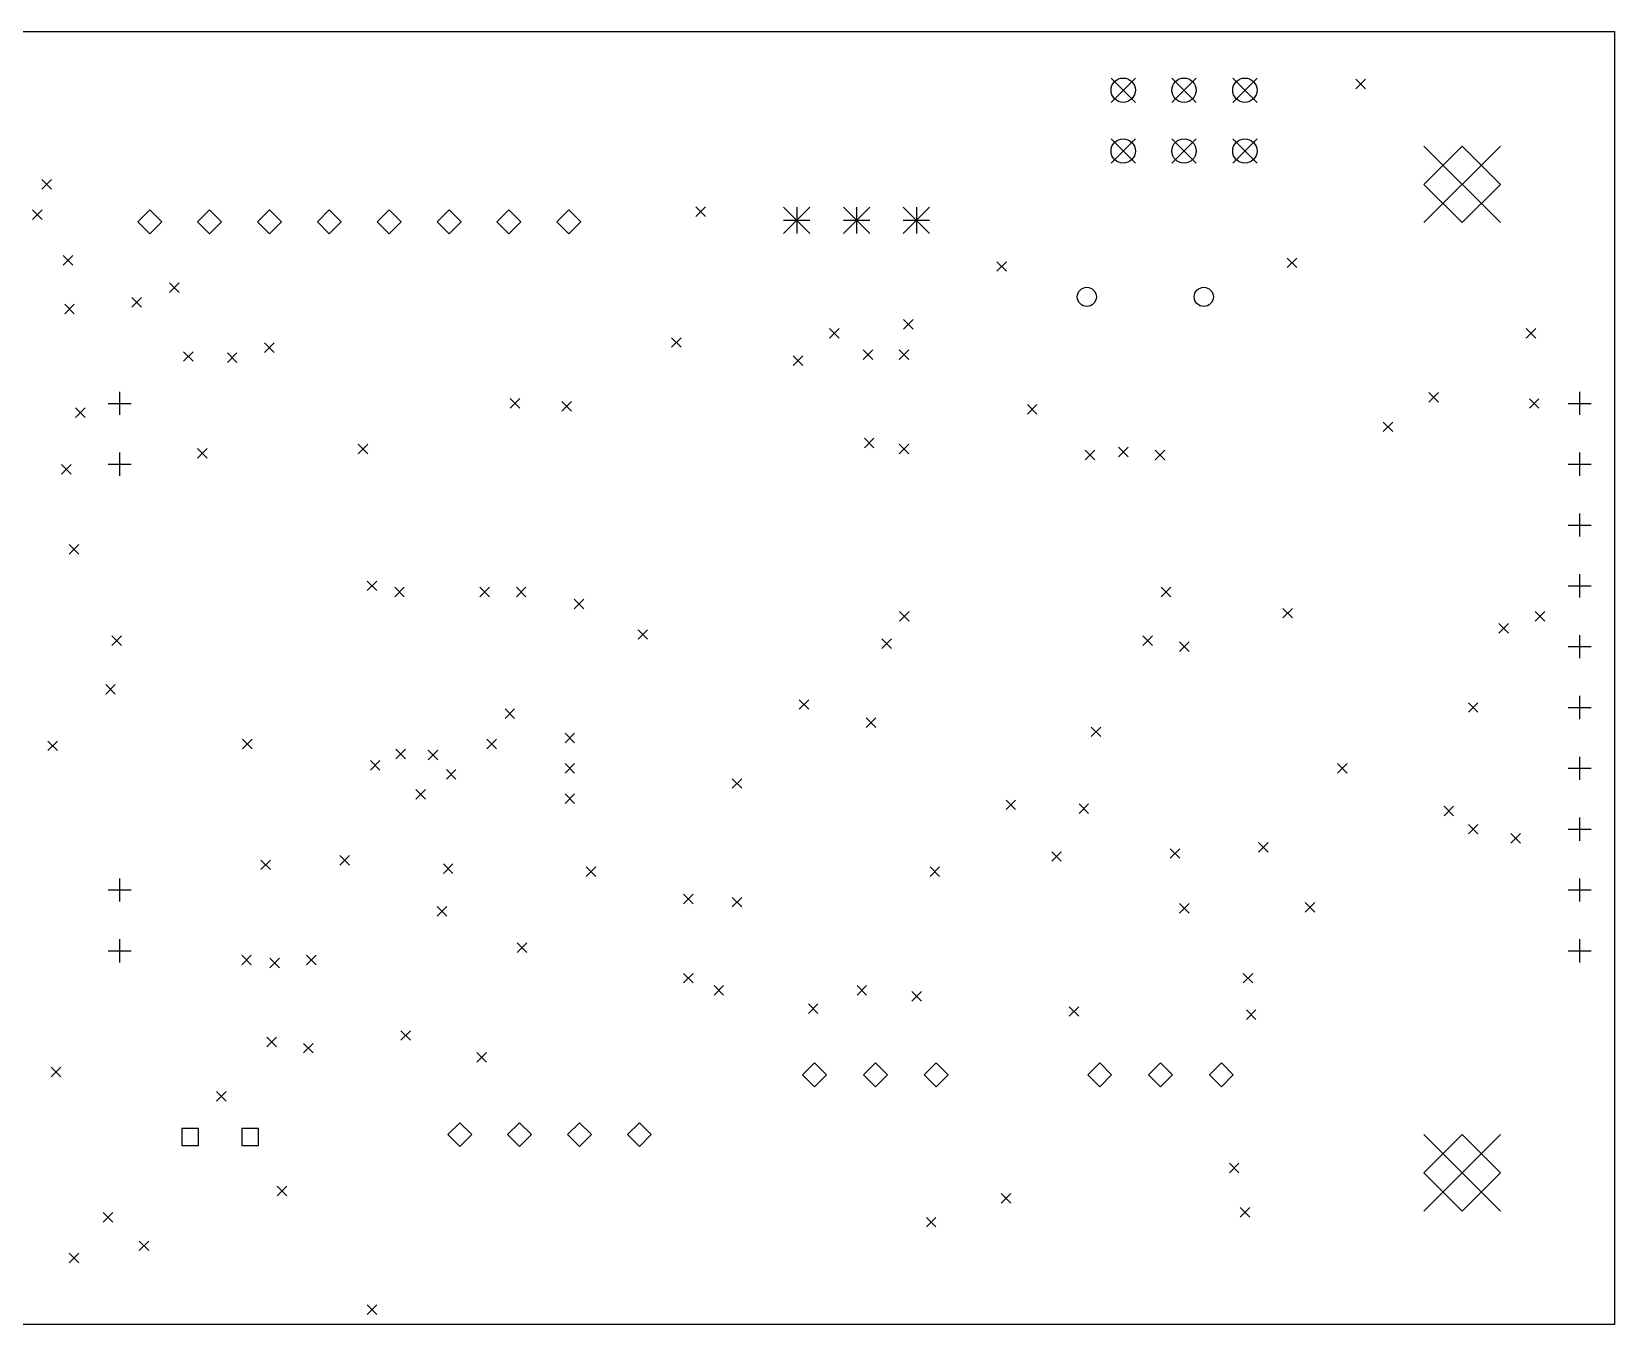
# Model space of a CAD drawing. Extents: x 91 to 223, y -160 to -73.
# Drawn here: x 156.9 to 222.9, y -127.4 to -73.4 of the extents above; entities that cross this region are included whole.
import ezdxf

# ---------------------------------------------------------------- set-up
doc = ezdxf.new("R2010")
doc.units = 0
doc.layers.add('BLACK', color=7, linetype='CONTINUOUS')

msp = doc.modelspace()

# ---------------------------------------------------------------- linework, layer by layer
at = {"layer": 'BLACK', "linetype": 'CONTINUOUS'}
for p, q in [((93.3958, -73.3806), (222.936, -73.3806)), ((222.936, -73.3806), (222.936, -127.356)), ((201.92, -75.316), (202.936, -76.332)), ((202.936, -75.316), (201.92, -76.332)), ((204.46, -75.316), (205.476, -76.332)), ((205.476, -75.316), (204.46, -76.332)), ((207, -75.316), (208.016, -76.332)), ((208.016, -75.316), (207, -76.332)), ((212.144, -75.365), (212.544, -75.765)), ((212.544, -75.365), (212.144, -75.765)), ((201.92, -77.856), (202.936, -78.872)), ((202.936, -77.856), (201.92, -78.872)), ((204.46, -77.856), (205.476, -78.872)), ((205.476, -77.856), (204.46, -78.872)), ((207, -77.856), (208.016, -78.872)), ((208.016, -77.856), (207, -78.872)), ((214.986, -78.156), (218.186, -81.356)), ((218.186, -78.156), (214.986, -81.356)), ((216.586, -78.156), (214.986, -79.756)), ((218.186, -79.756), (216.586, -78.156)), ((157.28, -79.556), (157.68, -79.956)), ((157.68, -79.556), (157.28, -79.956)), ((214.986, -79.756), (216.586, -81.356)), ((216.586, -81.356), (218.186, -79.756)), ((156.893, -80.8203), (157.293, -81.2203)), ((157.293, -80.8203), (156.893, -81.2203)), ((161.783, -80.8266), (161.283, -81.3266)), ((162.283, -81.3266), (161.783, -80.8266)), ((164.283, -80.8266), (163.783, -81.3266)), ((164.783, -81.3266), (164.283, -80.8266)), ((166.783, -80.8266), (166.283, -81.3266)), ((167.283, -81.3266), (166.783, -80.8266)), ((169.283, -80.8266), (168.783, -81.3266)), ((169.783, -81.3266), (169.283, -80.8266)), ((171.783, -80.8266), (171.283, -81.3266)), ((172.283, -81.3266), (171.783, -80.8266)), ((174.283, -80.8266), (173.783, -81.3266)), ((174.783, -81.3266), (174.283, -80.8266)), ((176.783, -80.8266), (176.283, -81.3266)), ((177.283, -81.3266), (176.783, -80.8266)), ((179.283, -80.8266), (178.783, -81.3266)), ((179.783, -81.3266), (179.283, -80.8266)), ((184.585, -80.699), (184.985, -81.099)), ((184.985, -80.699), (184.585, -81.099)), ((188.248, -80.7046), (189.348, -81.8046)), ((189.348, -80.7046), (188.248, -81.8046)), ((188.248, -81.2546), (189.348, -81.2546)), ((188.798, -80.7046), (188.798, -81.8046)), ((190.748, -80.7046), (191.848, -81.8046)), ((191.848, -80.7046), (190.748, -81.8046)), ((190.748, -81.2546), (191.848, -81.2546)), ((191.298, -80.7046), (191.298, -81.8046)), ((193.248, -80.7046), (194.348, -81.8046)), ((194.348, -80.7046), (193.248, -81.8046)), ((193.248, -81.2546), (194.348, -81.2546)), ((193.798, -80.7046), (193.798, -81.8046)), ((161.283, -81.3266), (161.783, -81.8266)), ((161.783, -81.8266), (162.283, -81.3266)), ((163.783, -81.3266), (164.283, -81.8266)), ((164.283, -81.8266), (164.783, -81.3266)), ((166.283, -81.3266), (166.783, -81.8266)), ((166.783, -81.8266), (167.283, -81.3266)), ((168.783, -81.3266), (169.283, -81.8266)), ((169.283, -81.8266), (169.783, -81.3266)), ((171.283, -81.3266), (171.783, -81.8266)), ((171.783, -81.8266), (172.283, -81.3266)), ((173.783, -81.3266), (174.283, -81.8266)), ((174.283, -81.8266), (174.783, -81.3266)), ((176.283, -81.3266), (176.783, -81.8266)), ((176.783, -81.8266), (177.283, -81.3266)), ((178.783, -81.3266), (179.283, -81.8266)), ((179.283, -81.8266), (179.783, -81.3266)), ((158.169, -82.731), (158.569, -83.131)), ((158.569, -82.731), (158.169, -83.131)), ((197.158, -82.985), (197.558, -83.385)), ((197.558, -82.985), (197.158, -83.385)), ((209.274, -82.8326), (209.674, -83.2326)), ((209.674, -82.8326), (209.274, -83.2326)), ((162.614, -83.874), (163.014, -84.274)), ((163.014, -83.874), (162.614, -84.274)), ((161.039, -84.4836), (161.439, -84.8836)), ((161.439, -84.4836), (161.039, -84.8836)), ((158.235, -84.763), (158.635, -85.163)), ((158.635, -84.763), (158.235, -85.163)), ((190.173, -85.779), (190.573, -86.179)), ((190.573, -85.779), (190.173, -86.179)), ((193.256, -85.398), (193.656, -85.798)), ((193.656, -85.398), (193.256, -85.798)), ((219.256, -85.779), (219.656, -86.179)), ((219.656, -85.779), (219.256, -86.179)), ((166.576, -86.3785), (166.976, -86.7785)), ((166.976, -86.3785), (166.576, -86.7785)), ((183.569, -86.16), (183.969, -86.56)), ((183.969, -86.16), (183.569, -86.56)), ((163.198, -86.7442), (163.598, -87.1442)), ((163.598, -86.7442), (163.198, -87.1442)), ((165.027, -86.795), (165.427, -87.195)), ((165.427, -86.795), (165.027, -87.195)), ((188.649, -86.922), (189.049, -87.322)), ((189.049, -86.922), (188.649, -87.322)), ((191.57, -86.668), (191.97, -87.068)), ((191.97, -86.668), (191.57, -87.068)), ((193.077, -86.668), (193.477, -87.068)), ((193.477, -86.668), (193.077, -87.068)), ((160.528, -88.4174), (160.528, -89.3826)), ((215.192, -88.446), (215.592, -88.846)), ((215.592, -88.446), (215.192, -88.846)), ((221.488, -88.4174), (221.488, -89.3826)), ((158.686, -89.09), (159.086, -89.49)), ((159.086, -89.09), (158.686, -89.49)), ((160.045, -88.9), (161.011, -88.9)), ((176.838, -88.7), (177.238, -89.1)), ((177.238, -88.7), (176.838, -89.1)), ((178.997, -88.827), (179.397, -89.227)), ((179.397, -88.827), (178.997, -89.227)), ((198.428, -88.954), (198.828, -89.354)), ((198.828, -88.954), (198.428, -89.354)), ((219.389, -88.7057), (219.789, -89.1057)), ((219.789, -88.7057), (219.389, -89.1057)), ((221.005, -88.9), (221.971, -88.9)), ((213.287, -89.6805), (213.687, -90.0805)), ((213.687, -89.6805), (213.287, -90.0805)), ((191.624, -90.351), (192.024, -90.751)), ((192.024, -90.351), (191.624, -90.751)), ((160.528, -90.9574), (160.528, -91.9226)), ((163.782, -90.7828), (164.182, -91.1828)), ((164.182, -90.7828), (163.782, -91.1828)), ((170.488, -90.605), (170.888, -91.005)), ((170.888, -90.605), (170.488, -91.005)), ((193.077, -90.605), (193.477, -91.005)), ((193.477, -90.605), (193.077, -91.005)), ((200.841, -90.859), (201.241, -91.259)), ((201.241, -90.859), (200.841, -91.259)), ((202.238, -90.732), (202.638, -91.132)), ((202.638, -90.732), (202.238, -91.132)), ((203.762, -90.859), (204.162, -91.259)), ((204.162, -90.859), (203.762, -91.259)), ((221.488, -90.9574), (221.488, -91.9226)), ((158.1, -91.4585), (158.5, -91.8585)), ((158.5, -91.4585), (158.1, -91.8585)), ((160.045, -91.44), (161.011, -91.44)), ((221.005, -91.44), (221.971, -91.44)), ((221.488, -93.4974), (221.488, -94.4626)), ((221.005, -93.98), (221.971, -93.98)), ((158.423, -94.796), (158.823, -95.196)), ((158.823, -94.796), (158.423, -95.196)), ((170.869, -96.32), (171.269, -96.72)), ((171.269, -96.32), (170.869, -96.72)), ((221.488, -96.0374), (221.488, -97.0026)), ((172.012, -96.574), (172.412, -96.974)), ((172.412, -96.574), (172.012, -96.974)), ((175.568, -96.574), (175.968, -96.974)), ((175.968, -96.574), (175.568, -96.974)), ((177.092, -96.574), (177.492, -96.974)), ((177.492, -96.574), (177.092, -96.974)), ((179.505, -97.082), (179.905, -97.482)), ((179.905, -97.082), (179.505, -97.482)), ((204.016, -96.574), (204.416, -96.974)), ((204.416, -96.574), (204.016, -96.974)), ((221.005, -96.52), (221.971, -96.52)), ((193.094, -97.59), (193.494, -97.99)), ((193.494, -97.59), (193.094, -97.99)), ((209.096, -97.463), (209.496, -97.863)), ((209.496, -97.463), (209.096, -97.863)), ((219.637, -97.59), (220.037, -97.99)), ((220.037, -97.59), (219.637, -97.99)), ((182.172, -98.352), (182.572, -98.752)), ((182.572, -98.352), (182.172, -98.752)), ((218.113, -98.098), (218.513, -98.498)), ((218.513, -98.098), (218.113, -98.498)), ((160.201, -98.606), (160.601, -99.006)), ((160.601, -98.606), (160.201, -99.006)), ((192.351, -98.733), (192.751, -99.133)), ((192.751, -98.733), (192.351, -99.133)), ((203.254, -98.606), (203.654, -99.006)), ((203.654, -98.606), (203.254, -99.006)), ((204.778, -98.86), (205.178, -99.26)), ((205.178, -98.86), (204.778, -99.26)), ((221.005, -99.06), (221.971, -99.06)), ((221.488, -98.5774), (221.488, -99.5426)), ((159.947, -100.638), (160.347, -101.038)), ((160.347, -100.638), (159.947, -101.038)), ((176.619, -101.654), (177.019, -102.054)), ((177.019, -101.654), (176.619, -102.054)), ((188.903, -101.273), (189.303, -101.673)), ((189.303, -101.273), (188.903, -101.673)), ((216.843, -101.4), (217.243, -101.8)), ((217.243, -101.4), (216.843, -101.8)), ((221.005, -101.6), (221.971, -101.6)), ((221.488, -101.117), (221.488, -102.083)), ((191.697, -102.035), (192.097, -102.435)), ((192.097, -102.035), (191.697, -102.435)), ((201.095, -102.416), (201.495, -102.816)), ((201.495, -102.416), (201.095, -102.816)), ((157.534, -103), (157.934, -103.4)), ((157.934, -103), (157.534, -103.4)), ((165.662, -102.924), (166.062, -103.324)), ((166.062, -102.924), (165.662, -103.324)), ((175.863, -102.924), (176.263, -103.324)), ((176.263, -102.924), (175.863, -103.324)), ((179.124, -102.67), (179.524, -103.07)), ((179.524, -102.67), (179.124, -103.07)), ((172.057, -103.34), (172.457, -103.74)), ((172.457, -103.34), (172.057, -103.74)), ((173.409, -103.382), (173.808, -103.782)), ((173.808, -103.382), (173.409, -103.782)), ((221.488, -103.657), (221.488, -104.623)), ((170.996, -103.813), (171.396, -104.213)), ((171.396, -103.813), (170.996, -104.213)), ((174.171, -104.194), (174.571, -104.594)), ((174.571, -104.194), (174.171, -104.594)), ((179.124, -103.94), (179.524, -104.34)), ((179.524, -103.94), (179.124, -104.34)), ((211.382, -103.94), (211.782, -104.34)), ((211.782, -103.94), (211.382, -104.34)), ((221.005, -104.14), (221.971, -104.14)), ((172.901, -105.03), (173.301, -105.43)), ((173.301, -105.03), (172.901, -105.43)), ((186.109, -104.575), (186.509, -104.975)), ((186.509, -104.575), (186.109, -104.975)), ((179.124, -105.21), (179.524, -105.61)), ((179.524, -105.21), (179.124, -105.61)), ((197.539, -105.464), (197.939, -105.864)), ((197.939, -105.464), (197.539, -105.864)), ((200.587, -105.626), (200.987, -106.026)), ((200.987, -105.626), (200.587, -106.026)), ((215.827, -105.718), (216.227, -106.118)), ((216.227, -105.718), (215.827, -106.118)), ((221.488, -106.197), (221.488, -107.163)), ((216.843, -106.48), (217.243, -106.88)), ((217.243, -106.48), (216.843, -106.88)), ((218.621, -106.861), (219.021, -107.261)), ((219.021, -106.861), (218.621, -107.261)), ((221.005, -106.68), (221.971, -106.68)), ((199.444, -107.623), (199.844, -108.023)), ((199.844, -107.623), (199.444, -108.023)), ((204.397, -107.496), (204.797, -107.896)), ((204.797, -107.496), (204.397, -107.896)), ((208.08, -107.242), (208.48, -107.642)), ((208.48, -107.242), (208.08, -107.642)), ((166.424, -107.969), (166.824, -108.369)), ((166.824, -107.969), (166.424, -108.369)), ((169.726, -107.785), (170.126, -108.185)), ((170.126, -107.785), (169.726, -108.185)), ((174.044, -108.131), (174.444, -108.531)), ((174.444, -108.131), (174.044, -108.531)), ((180.013, -108.258), (180.413, -108.658)), ((180.413, -108.258), (180.013, -108.658)), ((194.364, -108.258), (194.764, -108.658)), ((194.764, -108.258), (194.364, -108.658)), ((160.528, -108.737), (160.528, -109.703)), ((221.488, -108.737), (221.488, -109.703)), ((160.045, -109.22), (161.011, -109.22)), ((184.077, -109.401), (184.477, -109.801)), ((184.477, -109.401), (184.077, -109.801)), ((186.109, -109.528), (186.509, -109.928)), ((186.509, -109.528), (186.109, -109.928)), ((221.005, -109.22), (221.971, -109.22)), ((173.79, -109.909), (174.19, -110.309)), ((174.19, -109.909), (173.79, -110.309)), ((204.778, -109.782), (205.178, -110.182)), ((205.178, -109.782), (204.778, -110.182)), ((210.028, -109.739), (210.428, -110.139)), ((210.428, -109.739), (210.028, -110.139)), ((160.528, -111.277), (160.528, -112.243)), ((177.129, -111.433), (177.529, -111.833)), ((177.529, -111.433), (177.129, -111.833)), ((221.488, -111.277), (221.488, -112.243)), ((160.045, -111.76), (161.011, -111.76)), ((165.626, -111.941), (166.026, -112.341)), ((166.026, -111.941), (165.626, -112.341)), ((166.805, -112.068), (167.205, -112.468)), ((167.205, -112.068), (166.805, -112.468)), ((168.329, -111.941), (168.729, -112.341)), ((168.729, -111.941), (168.329, -112.341)), ((221.005, -111.76), (221.971, -111.76)), ((184.077, -112.703), (184.477, -113.103)), ((184.477, -112.703), (184.077, -113.103)), ((207.445, -112.703), (207.845, -113.103)), ((207.845, -112.703), (207.445, -113.103)), ((185.347, -113.211), (185.747, -113.611)), ((185.747, -113.211), (185.347, -113.611)), ((191.316, -113.211), (191.716, -113.611)), ((191.716, -113.211), (191.316, -113.611)), ((193.602, -113.465), (194.002, -113.865)), ((194.002, -113.465), (193.602, -113.865)), ((189.284, -113.973), (189.684, -114.373)), ((189.684, -113.973), (189.284, -114.373)), ((200.17, -114.094), (200.57, -114.494)), ((200.57, -114.094), (200.17, -114.494)), ((207.572, -114.227), (207.972, -114.627)), ((207.972, -114.227), (207.572, -114.627)), ((166.678, -115.37), (167.078, -115.77)), ((167.078, -115.37), (166.678, -115.77)), ((168.202, -115.624), (168.602, -116.024)), ((168.602, -115.624), (168.202, -116.024)), ((172.266, -115.097), (172.666, -115.497)), ((172.666, -115.097), (172.266, -115.497)), ((175.447, -116.005), (175.847, -116.405)), ((175.847, -116.005), (175.447, -116.405)), ((157.667, -116.62), (158.067, -117.02)), ((158.067, -116.62), (157.667, -117.02)), ((189.545, -116.442), (189.045, -116.942)), ((189.045, -116.942), (189.545, -117.442)), ((190.045, -116.942), (189.545, -116.442)), ((189.545, -117.442), (190.045, -116.942)), ((192.085, -116.442), (191.585, -116.942)), ((191.585, -116.942), (192.085, -117.442)), ((192.585, -116.942), (192.085, -116.442)), ((192.085, -117.442), (192.585, -116.942)), ((194.625, -116.442), (194.125, -116.942)), ((194.125, -116.942), (194.625, -117.442)), ((195.125, -116.942), (194.625, -116.442)), ((194.625, -117.442), (195.125, -116.942)), ((201.447, -116.442), (200.947, -116.942)), ((200.947, -116.942), (201.447, -117.442)), ((201.947, -116.942), (201.447, -116.442)), ((201.447, -117.442), (201.947, -116.942)), ((203.987, -116.442), (203.487, -116.942)), ((203.487, -116.942), (203.987, -117.442)), ((204.487, -116.942), (203.987, -116.442)), ((203.987, -117.442), (204.487, -116.942)), ((206.527, -116.442), (206.027, -116.942)), ((206.027, -116.942), (206.527, -117.442)), ((207.027, -116.942), (206.527, -116.442)), ((206.527, -117.442), (207.027, -116.942)), ((164.57, -117.631), (164.97, -118.031)), ((164.97, -117.631), (164.57, -118.031)), ((174.727, -118.935), (174.227, -119.435)), ((175.227, -119.435), (174.727, -118.935)), ((177.227, -118.935), (176.727, -119.435)), ((177.727, -119.435), (177.227, -118.935)), ((179.727, -118.935), (179.227, -119.435)), ((180.227, -119.435), (179.727, -118.935)), ((182.227, -118.935), (181.727, -119.435)), ((182.727, -119.435), (182.227, -118.935)), ((163.825, -119.182), (163.124, -119.182)), ((163.124, -119.182), (163.124, -119.883)), ((163.825, -119.883), (163.825, -119.182)), ((166.325, -119.182), (165.624, -119.182)), ((165.624, -119.182), (165.624, -119.883)), ((166.325, -119.883), (166.325, -119.182)), ((174.227, -119.435), (174.727, -119.935)), ((174.727, -119.935), (175.227, -119.435)), ((176.727, -119.435), (177.227, -119.935)), ((177.227, -119.935), (177.727, -119.435)), ((179.227, -119.435), (179.727, -119.935)), ((179.727, -119.935), (180.227, -119.435)), ((181.727, -119.435), (182.227, -119.935)), ((182.227, -119.935), (182.727, -119.435)), ((214.986, -119.431), (218.186, -122.631)), ((218.186, -119.431), (214.986, -122.631)), ((216.586, -119.431), (214.986, -121.031)), ((218.186, -121.031), (216.586, -119.431)), ((163.124, -119.883), (163.825, -119.883)), ((165.624, -119.883), (166.325, -119.883)), ((206.861, -120.628), (207.261, -121.028)), ((207.261, -120.628), (206.861, -121.028)), ((214.986, -121.031), (216.586, -122.631)), ((216.586, -122.631), (218.186, -121.031)), ((167.11, -121.593), (167.51, -121.993)), ((167.51, -121.593), (167.11, -121.993)), ((197.336, -121.898), (197.736, -122.298)), ((197.736, -121.898), (197.336, -122.298)), ((159.845, -122.685), (160.245, -123.085)), ((160.245, -122.685), (159.845, -123.085)), ((194.212, -122.888), (194.612, -123.288)), ((194.612, -122.888), (194.212, -123.288)), ((207.318, -122.482), (207.718, -122.882)), ((207.718, -122.482), (207.318, -122.882)), ((161.344, -123.879), (161.744, -124.279)), ((161.744, -123.879), (161.344, -124.279)), ((158.423, -124.387), (158.823, -124.787)), ((158.823, -124.387), (158.423, -124.787)), ((170.869, -126.546), (171.269, -126.946)), ((171.269, -126.546), (170.869, -126.946)), ((222.936, -127.356), (93.3958, -127.356))]:
    msp.add_line(p, q, dxfattribs=at)
at = {"layer": 'BLACK'}
for centre, radius in [((202.428, -75.824), 0.508), ((204.968, -75.824), 0.508), ((207.508, -75.824), 0.508), ((202.428, -78.364), 0.508), ((204.968, -78.364), 0.508), ((207.508, -78.364), 0.508), ((200.911, -84.455), 0.4001), ((205.793, -84.455), 0.4001)]:
    msp.add_circle(centre, radius, dxfattribs=at)

doc.saveas('drawing.dxf')
